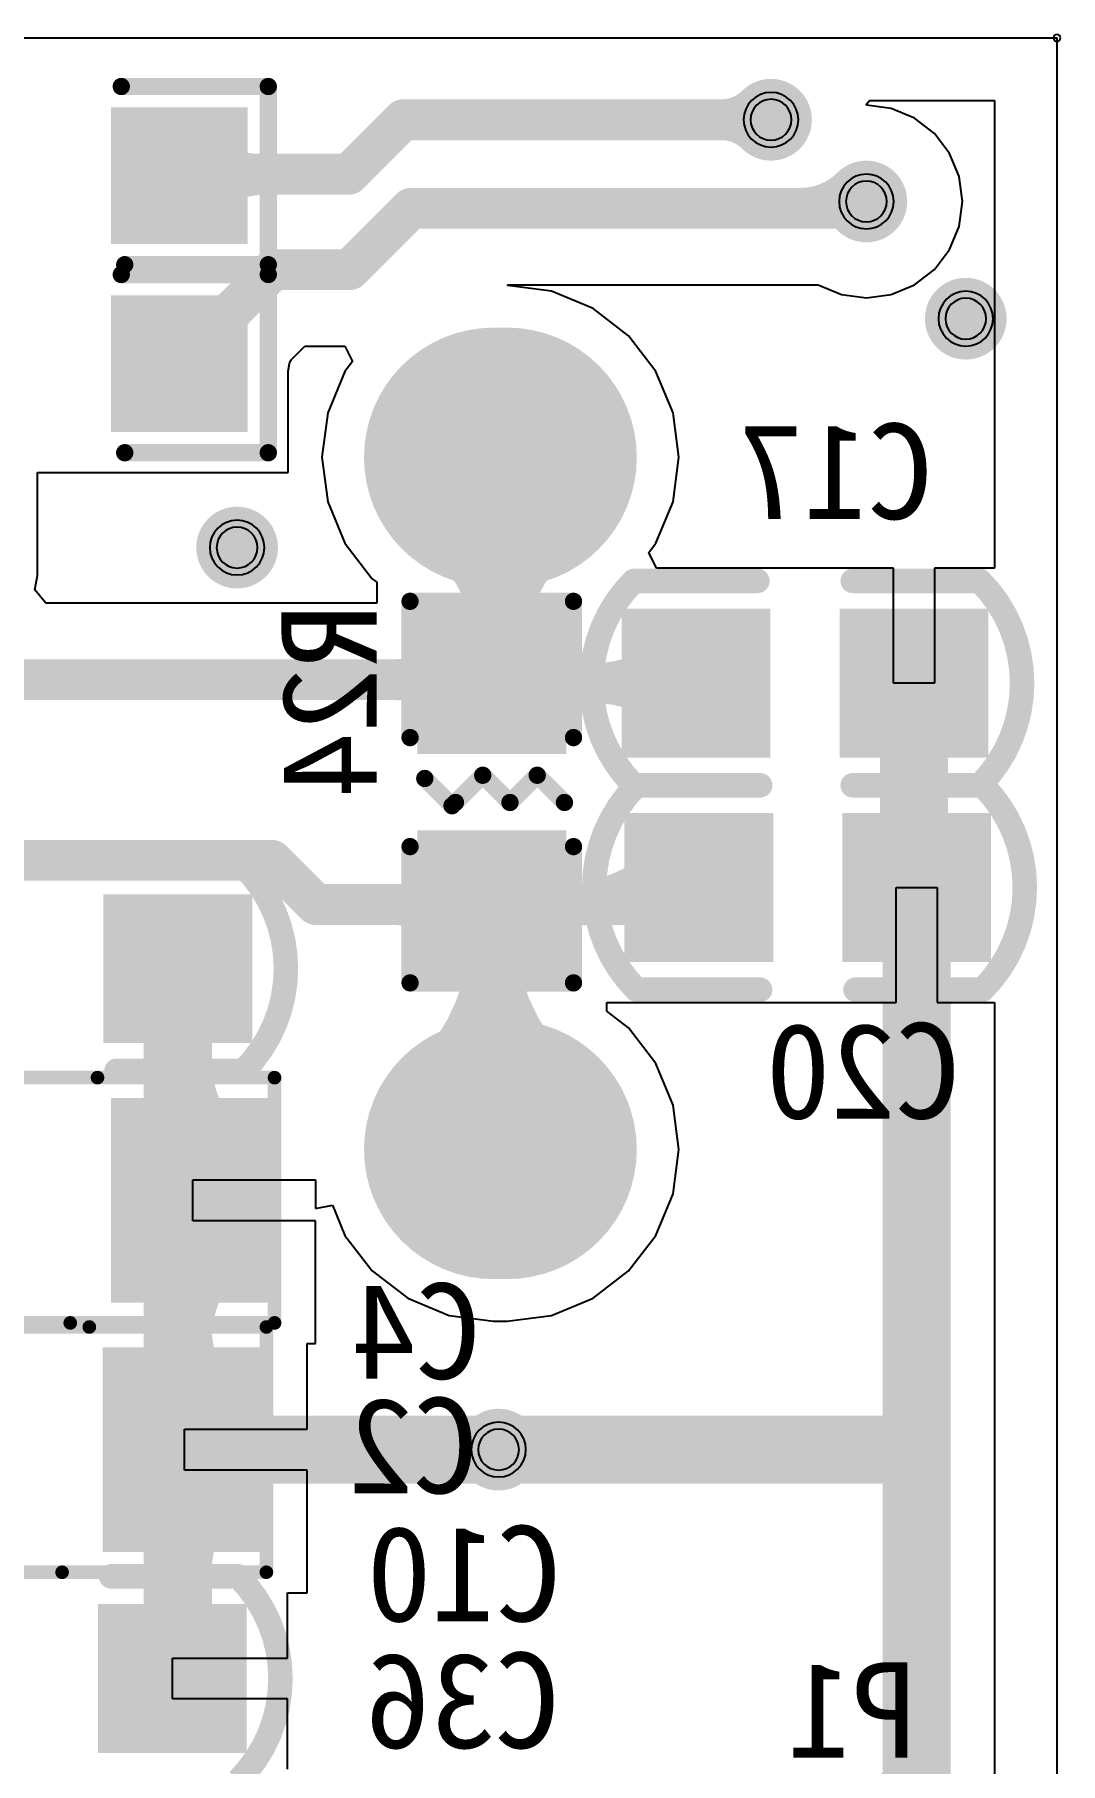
# Model space of a CAD drawing. Header units: inches. Extents: x 32166 to 66782, y 2386 to 7162.
# Drawn here: x 33246.1 to 33359.1, y 2738.8 to 2929.1 of the extents above; entities that cross this region are included whole.
import ezdxf

# ---------------------------------------------------------------- set-up
doc = ezdxf.new("R2010")
doc.units = ezdxf.units.IN
doc.header["$LTSCALE"] = 0.6431102362
doc.header["$MEASUREMENT"] = 0
for name, color, linetype in [('BOTTOMLAYER', 5, 'CONTINUOUS'), ('BOTTOMOVERLAY', 54, 'CONTINUOUS'), ('BOTTOMPASTE', 16, 'CONTINUOUS'), ('BOTTOMSOLDER', 6, 'CONTINUOUS'), ('KEEPOUTLAYER', 6, 'CONTINUOUS'), ('MULTILAYER', 9, 'CONTINUOUS')]:
    doc.layers.add(name, color=color, linetype=linetype)
doc.styles.get("Standard").update_dxf_attribs({"font": 'txt', "width": 0.8})

msp = doc.modelspace()

# ---------------------------------------------------------------- linework, layer by layer
at = {"layer": 'BOTTOMLAYER'}
for p, q in [((33337.7506156763, 2921.42320952211), (33338.1089080763, 2921.831793922114)), ((33337.7506156763, 2921.304604222109), (33337.7506156763, 2921.42320952211)), ((33338.1089080763, 2921.831793922114), (33351.86834207625, 2921.831793922114)), ((33351.86834207625, 2921.831793922114), (33351.86834207625, 2870.364027922109)), ((33340.49160587627, 2920.943721022109), (33337.7506156763, 2921.304604222109)), ((33343.04586797635, 2919.885722122106), (33340.49160587627, 2920.943721022109)), ((33345.23924687626, 2918.202692722118), (33343.04586797635, 2919.885722122106)), ((33346.92227627627, 2916.009313822115), (33345.23924687626, 2918.202692722118)), ((33347.98027517634, 2913.455051722112), (33346.92227627627, 2916.009313822115)), ((33348.34115837624, 2910.71402342211), (33347.98027517634, 2913.455051722112)), ((33347.98027517634, 2907.972995122107), (33348.34115837624, 2910.71402342211)), ((33346.92227627627, 2905.418733022116), (33347.98027517634, 2907.972995122107)), ((33345.23924687626, 2903.225354122113), (33346.92227627627, 2905.418733022116)), ((33343.04586797635, 2901.542324722113), (33345.23924687626, 2903.225354122113)), ((33298.19889137628, 2901.468715522113), (33298.28229227632, 2901.552078322113)), ((33298.51169237625, 2901.427491322118), (33298.19889137628, 2901.468715522113)), ((33298.28229227632, 2901.552078322113), (33332.44256177631, 2901.552078322113)), ((33298.5117685763, 2901.427529422113), (33298.51169237625, 2901.427491322118)), ((33298.5117685763, 2901.427491322118), (33298.5117685763, 2901.427529422113)), ((33303.09359837625, 2900.824292122115), (33298.5117685763, 2901.427491322118)), ((33307.65473987627, 2898.934989322117), (33303.09359837625, 2900.824292122115)), ((33332.44256177631, 2901.552078322113), (33332.45528717621, 2901.542324722113)), ((33332.45528717621, 2901.542324722113), (33335.00954927628, 2900.48432582211)), ((33335.00954927628, 2900.48432582211), (33337.75057757628, 2900.123442622111)), ((33337.75057757628, 2900.123442622111), (33340.49160587627, 2900.48432582211)), ((33340.49160587627, 2900.48432582211), (33343.04586797635, 2901.542324722113)), ((33311.57149607626, 2895.929547022106), (33307.65473987627, 2898.934989322117)), ((33274.38818207621, 2893.280873122107), (33275.90940077625, 2894.802091822106)), ((33275.90940077625, 2894.802091822106), (33280.30751237628, 2894.802091822106)), ((33280.30751237628, 2894.802091822106), (33281.15005577634, 2893.093535422109)), ((33314.57693837632, 2892.012790822113), (33311.57149607626, 2895.929547022106)), ((33274.07549537633, 2892.051500422103), (33274.23711557624, 2892.864021022111)), ((33274.22378057625, 2892.88398542211), (33274.38818207621, 2893.280873122107)), ((33274.23715367627, 2892.864021022111), (33274.22378057625, 2892.88398542211)), ((33274.23711557624, 2892.864021022111), (33274.23715367627, 2892.864021022111)), ((33281.15005577634, 2893.093535422109), (33280.3207711763, 2892.012790822113)), ((33274.07549537633, 2880.864045022108), (33274.07549537633, 2892.051500422103)), ((33280.3207711763, 2892.012790822113), (33278.43146837627, 2887.451649322118)), ((33316.46624117626, 2887.451649322118), (33314.57693837632, 2892.012790822113)), ((33278.43146837627, 2887.451649322118), (33277.78708307625, 2882.556904222109)), ((33317.1106264762, 2882.556904222109), (33316.46624117626, 2887.451649322118)), ((33277.78708307625, 2882.556904222109), (33278.43146837627, 2877.662159122121)), ((33316.46624117626, 2877.662159122121), (33317.1106264762, 2882.556904222109)), ((33246.48717107632, 2869.539010522114), (33246.48717107632, 2880.864045022108)), ((33246.48717107632, 2880.864045022108), (33274.07549537633, 2880.864045022108)), ((33278.43146837627, 2877.662159122121), (33280.3207711763, 2873.101017622115)), ((33314.57693837632, 2873.101017622115), (33316.46624117626, 2877.662159122121)), ((33280.3207711763, 2873.101017622115), (33283.32621347627, 2869.184261422111)), ((33313.78781117629, 2872.072584322117), (33314.57693837632, 2873.101017622115)), ((33314.63035457627, 2870.364027922109), (33313.78781117629, 2872.072584322117)), ((33340.75057157632, 2870.364027922109), (33314.63035457627, 2870.364027922109)), ((33340.75057157632, 2857.692729922112), (33340.75057157632, 2870.364027922109)), ((33351.86834207625, 2870.364027922109), (33345.25056257625, 2870.364027922109)), ((33345.25056257625, 2870.364027922109), (33345.25056257625, 2857.692729922112)), ((33246.17372237631, 2867.963156422111), (33246.48717107632, 2869.539010522114)), ((33283.32621347627, 2869.184261422111), (33283.83301967617, 2868.795374722116)), ((33283.83301967617, 2868.795374722116), (33283.83301967617, 2866.490553322115)), ((33247.38225437621, 2866.490553322115), (33246.17372237631, 2867.963156422111)), ((33283.83301967617, 2866.490553322115), (33247.38225437621, 2866.490553322115)), ((33345.25056257625, 2857.692729922112), (33340.75057157632, 2857.692729922112)), ((33341.05057097633, 2822.529058822116), (33341.05057097633, 2835.200356822113)), ((33341.05057097633, 2835.200356822113), (33345.55056197626, 2835.200356822113)), ((33345.55056197626, 2835.200356822113), (33345.55056197626, 2822.529058822116)), ((33309.16807187624, 2821.573777522108), (33309.16807187624, 2822.529058822116)), ((33309.16807187624, 2822.529058822116), (33341.05057097633, 2822.529058822116)), ((33345.55056197626, 2822.529058822116), (33351.86834207625, 2822.529058822116)), ((33351.86834207625, 2822.529058822116), (33351.86834207625, 2714.064035722107)), ((33311.57149607626, 2819.729547022112), (33309.16807187624, 2821.573777522108)), ((33314.57693837632, 2815.812790822109), (33311.57149607626, 2819.729547022112)), ((33316.46624117626, 2811.251649322114), (33314.57693837632, 2815.812790822109)), ((33317.1106264762, 2806.356904222115), (33316.46624117626, 2811.251649322114)), ((33316.46624117626, 2801.462159122106), (33317.1106264762, 2806.356904222115)), ((33263.57178257635, 2798.514057322112), (33263.57178257635, 2803.014048322109)), ((33263.57178257635, 2803.014048322109), (33277.07632757621, 2803.014048322109)), ((33277.07632757621, 2803.014048322109), (33277.07632757621, 2799.853386622106)), ((33277.07632757621, 2799.853386622106), (33278.94395147627, 2800.224861622113)), ((33278.94395147627, 2800.224861622113), (33280.3207711763, 2796.901017622111)), ((33314.57693837632, 2796.901017622111), (33316.46624117626, 2801.462159122106)), ((33277.07556557634, 2798.514057322112), (33263.57178257635, 2798.514057322112)), ((33277.07556557634, 2785.014084322111), (33277.07556557634, 2798.514057322112)), ((33280.3207711763, 2796.901017622111), (33283.32621347627, 2792.984261422107)), ((33311.57149607626, 2792.984261422107), (33314.57693837632, 2796.901017622111)), ((33283.32621347627, 2792.984261422107), (33287.24296967626, 2789.978819122118)), ((33307.65473987627, 2789.978819122118), (33311.57149607626, 2792.984261422107)), ((33287.24296967626, 2789.978819122118), (33291.80411117628, 2788.089516322108)), ((33303.09359837625, 2788.089516322108), (33307.65473987627, 2789.978819122118)), ((33291.80411117628, 2788.089516322108), (33296.69885627637, 2787.445131022117)), ((33296.69885627637, 2787.445131022117), (33298.19885327626, 2787.445131022117)), ((33298.19885327626, 2787.445131022117), (33303.09359837625, 2788.089516322108)), ((33276.1755673763, 2775.564065122113), (33276.1755673763, 2785.014084322111)), ((33276.1755673763, 2785.014084322111), (33277.07556557634, 2785.014084322111)), ((33262.67178437622, 2771.064074122116), (33262.67178437622, 2775.564065122113)), ((33262.67178437622, 2775.564065122113), (33276.1755673763, 2775.564065122113)), ((33276.1755673763, 2771.064074122116), (33262.67178437622, 2771.064074122116)), ((33276.1755673763, 2757.564101122114), (33276.1755673763, 2771.064074122116)), ((33273.9930469763, 2750.364077422115), (33273.9930469763, 2757.564101122114)), ((33273.9930469763, 2757.564101122114), (33276.1755673763, 2757.564101122114)), ((33261.32174897627, 2745.864086422118), (33261.32174897627, 2750.364077422115)), ((33261.32174897627, 2750.364077422115), (33273.9930469763, 2750.364077422115)), ((33273.9930469763, 2745.864086422118), (33261.32174897627, 2745.864086422118)), ((33273.9930469763, 2738.15466572211), (33273.9930469763, 2745.864086422118))]:
    msp.add_line(p, q, dxfattribs=at)
for points, const_width in [([(33325.65885677627, 2921.304642322115, -0.1989123673795613), (33321.81788147627, 2919.713662522112)], 4.499991), ([(33321.81788147627, 2919.713662522112, -0.1989123673795613), (33325.65885677627, 2918.122682722109)], 4.499991), ([(33270.76666277629, 2913.714017422108, -0.1989123673795613), (33264.72716507623, 2916.215663422116)], 4.499991), ([(33264.72716507623, 2910.912372022109, -0.1989123673795613), (33271.49094377629, 2913.714017422108)], 4.499991), ([(33336.15959777624, 2912.305003222113, -0.1989123673795613), (33330.5071198763, 2909.963682022108)], 4.499991), ([(33268.47715757626, 2899.265659222112, -0.1989123673795613), (33262.07551937634, 2896.614013522119)], 4.499991), ([(33265.82551187628, 2892.864021022111, -0.1989123673795613), (33268.47715757626, 2899.265659222112)], 4.499991), ([(33293.4418015762, 2878.091127022117, -0.2130080886312253), (33297.44885477627, 2869.111985722115)], 4.499991), ([(33297.44885477627, 2869.111985722115, -0.2130080886312253), (33301.45590797625, 2878.091127022117)], 4.499991), ([(33290.43651167634, 2874.741756022117, -0.2130080886312253), (33297.44885477627, 2859.028287322109)], 4.499991), ([(33297.44885477627, 2859.028287322109, -0.2130080886312253), (33304.46119787628, 2874.741756022117)], 4.499991), ([(33297.44885477627, 2871.033254422115, -0.1989123673795613), (33293.3768791762, 2861.202578122118)], 4.499991), ([(33299.62417427627, 2861.202616222114, -0.1989123673795613), (33297.44885477627, 2866.45424402211)], 4.499991), ([(33293.3768791762, 2861.202578122118, -0.1989123673795613), (33285.83570807624, 2858.07894962211)], 4.499991), ([(33308.08850837629, 2857.696539922114, -0.1989123673795613), (33299.62413617624, 2861.202578122118)], 4.499991), ([(33315.87691037627, 2860.820168422111, -0.1989123673795613), (33308.33573927622, 2857.696539922114)], 4.499991), ([(33285.83570807624, 2858.07894962211, -0.1989123673795613), (33293.3768791762, 2854.955321122112)], 4.499991), ([(33299.62417427627, 2854.955283022116, -0.1989123673795613), (33306.24210617621, 2857.696539922114)], 4.499991), ([(33308.33573927622, 2857.696539922114, -0.1989123673795613), (33315.87691037627, 2854.572911422116)], 4.499991), ([(33340.93756637623, 2855.63353922211, -0.1989123673795613), (33343.00056707628, 2850.653069122111)], 7.499984999999999), ([(33343.00056707628, 2850.653069122111, -0.1989123673795613), (33345.06356777634, 2855.63353922211)], 7.499984999999999), ([(33345.36356717618, 2837.259547522115, -0.1989123673795613), (33343.00056707628, 2842.964298622117)], 7.499984999999999), ([(33316.17690977619, 2838.320175322109, -0.1989123673795613), (33304.09094207625, 2833.314025822108)], 4.499991), ([(33293.37695537626, 2836.437654322106, -0.1989123673795613), (33285.83578427621, 2833.314025822108)], 4.499991), ([(33307.16538347626, 2833.314025822108, -0.1989123673795613), (33299.62421237621, 2836.437654322106)], 4.499991), ([(33341.23756577624, 2833.133546122119, -0.1989123673795613), (33343.3005664763, 2828.153076022109)], 7.499984999999999), ([(33343.3005664763, 2828.153076022109, -0.1989123673795613), (33345.36356717618, 2833.133546122119)], 7.499984999999999), ([(33285.83578427621, 2833.314025822108, -0.1989123673795613), (33293.37695537626, 2830.190397322111)], 4.499991), ([(33304.12347947631, 2813.781527422112, -0.1989123673795613), (33296.50058387624, 2832.184779922116)], 4.499991), ([(33299.62421237621, 2830.190397322111, -0.1989123673795613), (33307.16538347626, 2833.314025822108)], 4.499991), ([(33296.50058387624, 2831.227441222114, -0.1989123673795613), (33289.27423307625, 2813.781527422112)], 4.499991), ([(33293.37695537626, 2830.190397322111, -0.1989123673795613), (33296.50058387624, 2822.649226222105)], 4.499991), ([(33296.50058387624, 2822.649226222105, -0.1989123673795613), (33299.62421237621, 2830.190397322111)], 4.499991), ([(33259.86255707626, 2824.201077322114, -0.1989123673795613), (33261.92555777632, 2819.220607222114)], 7.499984999999999), ([(33261.92555777632, 2819.220607222114, -0.1989123673795613), (33263.98855847629, 2824.201077322114)], 7.499984999999999), ([(33296.50058387624, 2820.36349292211, -0.1989123673795613), (33292.45623077626, 2810.599529722111)], 4.499991), ([(33300.9414817763, 2810.599529722111, -0.1989123673795613), (33296.50058387624, 2821.320831622112)], 4.499991), ([(33266.22723827635, 2805.665694022113, -0.1989123673795613), (33261.92555777632, 2816.050877722117)], 7.499984999999999), ([(33261.92555777632, 2785.477227922116, -0.1989123673795613), (33266.22723827635, 2795.862411622109)], 7.499984999999999), ([(33265.32724007623, 2778.215710822116, -0.1989123673795613), (33261.92555777632, 2786.428089622108)], 7.499984999999999), ([(33271.72887827624, 2773.314069622114, -0.1989123673795613), (33265.32724007623, 2775.965715322107)], 7.499984999999999), ([(33265.32724007623, 2770.662423922111, -0.1989123673795613), (33271.72887827624, 2773.314069622114)], 7.499984999999999), ([(33261.92555777632, 2760.20004962211, -0.1989123673795613), (33265.32724007623, 2768.412428422112)], 7.499984999999999), ([(33261.92555777632, 2756.606076622118, -0.1989123673795613), (33259.26255827623, 2750.177082622109)], 7.499984999999999)]:
    msp.add_lwpolyline(points, format="xyb", dxfattribs=dict(at, const_width=const_width))
for points, const_width in [([(33324.99984107626, 2919.713662522112, 1), (33329.49983207628, 2919.713662522112, 1)], 4.499991), ([(33324.53387807626, 2921.304642322115, 1), (33326.78383547629, 2921.304642322115, 1)], 2.2499955), ([(33285.62524367627, 2919.713662522112, 1), (33287.87520107629, 2919.713662522112, 1)], 2.2499955), ([(33285.62524367627, 2919.713662522112, 1), (33287.87520107629, 2919.713662522112, 1)], 2.2499955), ([(33320.69290277626, 2919.713662522112, 1), (33322.94286017628, 2919.713662522112, 1)], 2.2499955), ([(33320.69290277626, 2919.713662522112, 1), (33322.94286017628, 2919.713662522112, 1)], 2.2499955), ([(33326.1248578763, 2919.713662522112, 1), (33328.37481527623, 2919.713662522112, 1)], 2.2499955), ([(33324.53387807626, 2918.122682722109, 1), (33326.78383547629, 2918.122682722109, 1)], 2.2499955), ([(33263.60218637622, 2916.215663422116, 1), (33265.85214377625, 2916.215663422116, 1)], 2.2499955), ([(33261.1005403762, 2913.714017422108, 1), (33263.35049777632, 2913.714017422108, 1)], 2.2499955), ([(33269.64168407636, 2913.714017422108, 1), (33271.8916414763, 2913.714017422108, 1)], 2.2499955), ([(33270.36596507628, 2913.714017422108, 1), (33272.6159224763, 2913.714017422108, 1)], 2.2499955), ([(33279.62559857617, 2913.714017422108, 1), (33281.87555597629, 2913.714017422108, 1)], 2.2499955), ([(33279.62559857617, 2913.714017422108, 1), (33281.87555597629, 2913.714017422108, 1)], 2.2499955), ([(33335.50058207631, 2910.71402342211, 1), (33340.00057307624, 2910.71402342211, 1)], 4.499991), ([(33335.03461907623, 2912.305003222113, 1), (33337.28457647634, 2912.305003222113, 1)], 2.2499955), ([(33263.60218637622, 2910.912372022109, 1), (33265.85214377625, 2910.912372022109, 1)], 2.2499955), ([(33286.48180787631, 2909.963682022108, 1), (33288.73176527625, 2909.963682022108, 1)], 2.2499955), ([(33286.48180787631, 2909.963682022108, 1), (33288.73176527625, 2909.963682022108, 1)], 2.2499955), ([(33329.38214117628, 2909.963682022108, 1), (33331.63209857622, 2909.963682022108, 1)], 2.2499955), ([(33335.87525747628, 2909.963682022108, 1), (33338.12521487631, 2909.963682022108, 1)], 2.2499955), ([(33335.87525747628, 2909.963682022108, 1), (33338.12521487631, 2909.963682022108, 1)], 2.2499955), ([(33336.62559887626, 2910.71402342211, 1), (33338.87555627629, 2910.71402342211, 1)], 2.2499955), ([(33271.30021517633, 2903.213695522112, 1), (33273.55017257627, 2903.213695522112, 1)], 2.2499955), ([(33271.30021517633, 2903.213695522112, 1), (33273.55017257627, 2903.213695522112, 1)], 2.2499955), ([(33279.73182137624, 2903.213695522112, 1), (33281.98177877618, 2903.213695522112, 1)], 2.2499955), ([(33279.73182137624, 2903.213695522112, 1), (33281.98177877618, 2903.213695522112, 1)], 2.2499955), ([(33267.35217887625, 2899.265659222112, 1), (33269.60213627628, 2899.265659222112, 1)], 2.2499955), ([(33267.35217887625, 2899.265659222112, 1), (33269.60213627628, 2899.265659222112, 1)], 2.2499955), ([(33346.45059827624, 2897.814049222112, 1), (33350.95058927635, 2897.814049222112, 1)], 4.499991), ([(33260.95054067624, 2896.614013522119, 1), (33263.20049807635, 2896.614013522119, 1)], 2.2499955), ([(33260.95054067624, 2892.864021022111, 1), (33263.20049807635, 2892.864021022111, 1)], 2.2499955), ([(33264.70053317627, 2892.864021022111, 1), (33266.9504905763, 2892.864021022111, 1)], 2.2499955), ([(33296.69885627637, 2876.181897922115, 1), (33296.69885627637, 2888.931910522113, 1)], 12.7499745), ([(33298.19885327626, 2876.181897922115, 1), (33298.19885327626, 2888.931910522113, 1)], 12.7499745), ([(33296.32387607625, 2882.556904222109, 1), (33298.57383347619, 2882.556904222109, 1)], 2.2499955), ([(33292.31682287627, 2878.091127022117, 1), (33294.56678027621, 2878.091127022117, 1)], 2.2499955), ([(33300.33092927624, 2878.091127022117, 1), (33302.58088667626, 2878.091127022117, 1)], 2.2499955), ([(33266.20060637622, 2872.614023422118, 1), (33270.70059737632, 2872.614023422118, 1)], 4.499991), ([(33289.31153297624, 2874.741756022117, 1), (33291.56149037627, 2874.741756022117, 1)], 2.2499955), ([(33303.33621917626, 2874.741756022117, 1), (33305.58617657629, 2874.741756022117, 1)], 2.2499955), ([(33296.32387607625, 2871.033254422115, 1), (33298.57383347619, 2871.033254422115, 1)], 2.2499955), ([(33296.32387607625, 2869.111985722115, 1), (33298.57383347619, 2869.111985722115, 1)], 2.2499955), ([(33296.32387607625, 2869.111985722115, 1), (33298.57383347619, 2869.111985722115, 1)], 2.2499955), ([(33296.32387607625, 2866.45424402211, 1), (33298.57383347619, 2866.45424402211, 1)], 2.2499955), ([(33292.25190047619, 2861.202578122118, 1), (33294.50185787622, 2861.202578122118, 1)], 2.2499955), ([(33292.25190047619, 2861.202578122118, 1), (33294.50185787622, 2861.202578122118, 1)], 2.2499955), ([(33298.49915747623, 2861.202578122118, 1), (33300.74911487634, 2861.202578122118, 1)], 2.2499955), ([(33298.49919557626, 2861.202616222114, 1), (33300.7491529762, 2861.202616222114, 1)], 2.2499955), ([(33314.75193167626, 2860.820168422111, 1), (33317.00188907619, 2860.820168422111, 1)], 2.2499955), ([(33296.32387607625, 2859.028287322109, 1), (33298.57383347619, 2859.028287322109, 1)], 2.2499955), ([(33296.32387607625, 2859.028287322109, 1), (33298.57383347619, 2859.028287322109, 1)], 2.2499955), ([(33296.32387607625, 2859.027296722119, 1), (33298.57383347619, 2859.027296722119, 1)], 2.2499955), ([(33341.12558987628, 2857.696539922114, 1), (33344.87554427628, 2857.696539922114, 1)], 3.749992499999999), ([(33284.71072937623, 2858.07894962211, 1), (33286.96068677626, 2858.07894962211, 1)], 2.2499955), ([(33284.71072937623, 2858.07894962211, 1), (33286.96068677626, 2858.07894962211, 1)], 2.2499955), ([(33295.37552897626, 2858.07894962211, 1), (33297.62548637619, 2858.07894962211, 1)], 2.2499955), ([(33295.75793867619, 2857.696539922114, 1), (33298.0078960763, 2857.696539922114, 1)], 2.2499955), ([(33305.11712747628, 2857.696539922114, 1), (33307.36708487622, 2857.696539922114, 1)], 2.2499955), ([(33306.96352967628, 2857.696539922114, 1), (33309.2134870763, 2857.696539922114, 1)], 2.2499955), ([(33307.21076057621, 2857.696539922114, 1), (33309.46071797623, 2857.696539922114, 1)], 2.2499955), ([(33307.21076057621, 2857.696539922114, 1), (33309.46071797623, 2857.696539922114, 1)], 2.2499955), ([(33317.87556017623, 2857.696539922114, 1), (33320.12551757634, 2857.696539922114, 1)], 2.2499955), ([(33339.06258917622, 2855.63353922211, 1), (33342.81254357631, 2855.63353922211, 1)], 3.749992499999999), ([(33343.18859057625, 2855.63353922211, 1), (33346.93854497626, 2855.63353922211, 1)], 3.749992499999999), ([(33292.25190047619, 2854.955321122112, 1), (33294.50185787622, 2854.955321122112, 1)], 2.2499955), ([(33298.49919557626, 2854.955283022116, 1), (33300.7491529762, 2854.955283022116, 1)], 2.2499955), ([(33314.75193167626, 2854.572911422116, 1), (33317.00188907619, 2854.572911422116, 1)], 2.2499955), ([(33341.12558987628, 2850.653069122111, 1), (33344.87554427628, 2850.653069122111, 1)], 3.749992499999999), ([(33341.12558987628, 2850.653069122111, 1), (33344.87554427628, 2850.653069122111, 1)], 3.749992499999999), ([(33341.12558987628, 2842.964298622117, 1), (33344.87554427628, 2842.964298622117, 1)], 3.749992499999999), ([(33271.15806407623, 2838.181567522113, 1), (33273.40802147626, 2838.181567522113, 1)], 2.2499955), ([(33271.15806407623, 2838.181567522113, 1), (33273.40802147626, 2838.181567522113, 1)], 2.2499955), ([(33315.05193107627, 2838.320175322109, 1), (33317.30188847621, 2838.320175322109, 1)], 2.2499955), ([(33343.48858997635, 2837.259547522115, 1), (33347.23854437627, 2837.259547522115, 1)], 3.749992499999999), ([(33292.25197667625, 2836.437654322106, 1), (33294.50193407627, 2836.437654322106, 1)], 2.2499955), ([(33298.4992336762, 2836.437654322106, 1), (33300.74919107623, 2836.437654322106, 1)], 2.2499955), ([(33341.12558987628, 2835.496546222113, 1), (33344.87554427628, 2835.496546222113, 1)], 3.749992499999999), ([(33341.4255892763, 2835.196546822111, 1), (33345.1755436763, 2835.196546822111, 1)], 3.749992499999999), ([(33339.36258857624, 2833.133546122119, 1), (33343.11254297624, 2833.133546122119, 1)], 3.749992499999999), ([(33343.48858997635, 2833.133546122119, 1), (33347.23854437627, 2833.133546122119, 1)], 3.749992499999999), ([(33276.02560577628, 2833.314025822108, 1), (33278.27556317622, 2833.314025822108, 1)], 2.2499955), ([(33276.02560577628, 2833.314025822108, 1), (33278.27556317622, 2833.314025822108, 1)], 2.2499955), ([(33284.71080557629, 2833.314025822108, 1), (33286.96076297622, 2833.314025822108, 1)], 2.2499955), ([(33284.71080557629, 2833.314025822108, 1), (33286.96076297622, 2833.314025822108, 1)], 2.2499955), ([(33295.37560517622, 2833.314025822108, 1), (33297.62556257625, 2833.314025822108, 1)], 2.2499955), ([(33295.37560517622, 2833.314025822108, 1), (33297.62556257625, 2833.314025822108, 1)], 2.2499955), ([(33295.37560517622, 2833.314025822108, 1), (33297.62556257625, 2833.314025822108, 1)], 2.2499955), ([(33295.37560517622, 2832.184779922116, 1), (33297.62556257625, 2832.184779922116, 1)], 2.2499955), ([(33302.96596337624, 2833.314025822108, 1), (33305.21592077627, 2833.314025822108, 1)], 2.2499955), ([(33306.04040477625, 2833.314025822108, 1), (33308.29036217627, 2833.314025822108, 1)], 2.2499955), ([(33306.04040477625, 2833.314025822108, 1), (33308.29036217627, 2833.314025822108, 1)], 2.2499955), ([(33316.29303857625, 2833.314025822108, 1), (33318.54299597628, 2833.314025822108, 1)], 2.2499955), ([(33292.25197667625, 2830.190397322111, 1), (33294.50193407627, 2830.190397322111, 1)], 2.2499955), ([(33292.25197667625, 2830.190397322111, 1), (33294.50193407627, 2830.190397322111, 1)], 2.2499955), ([(33295.37560517622, 2831.227441222114, 1), (33297.62556257625, 2831.227441222114, 1)], 2.2499955), ([(33298.4992336762, 2830.190397322111, 1), (33300.74919107623, 2830.190397322111, 1)], 2.2499955), ([(33298.4992336762, 2830.190397322111, 1), (33300.74919107623, 2830.190397322111, 1)], 2.2499955), ([(33341.4255892763, 2828.153076022109, 1), (33345.1755436763, 2828.153076022109, 1)], 3.749992499999999), ([(33341.4255892763, 2828.153076022109, 1), (33345.1755436763, 2828.153076022109, 1)], 3.749992499999999), ([(33260.05058057632, 2826.264078022117, 1), (33263.80053497623, 2826.264078022117, 1)], 3.749992499999999), ([(33257.98757987626, 2824.201077322114, 1), (33261.73753427635, 2824.201077322114, 1)], 3.749992499999999), ([(33262.1135812762, 2824.201077322114, 1), (33265.86353567629, 2824.201077322114, 1)], 3.749992499999999), ([(33295.37560517622, 2822.649226222105, 1), (33297.62556257625, 2822.649226222105, 1)], 2.2499955), ([(33295.37560517622, 2822.649226222105, 1), (33297.62556257625, 2822.649226222105, 1)], 2.2499955), ([(33260.05058057632, 2819.220607222114, 1), (33263.80053497623, 2819.220607222114, 1)], 3.749992499999999), ([(33260.05058057632, 2819.220607222114, 1), (33263.80053497623, 2819.220607222114, 1)], 3.749992499999999), ([(33295.37560517622, 2821.320831622112, 1), (33297.62556257625, 2821.320831622112, 1)], 2.2499955), ([(33295.37560517622, 2820.36349292211, 1), (33297.62556257625, 2820.36349292211, 1)], 2.2499955), ([(33260.05058057632, 2816.363869222112, 1), (33263.80053497623, 2816.363869222112, 1)], 3.749992499999999), ([(33260.05058057632, 2816.363869222112, 1), (33263.80053497623, 2816.363869222112, 1)], 3.749992499999999), ([(33260.05058057632, 2816.050877722117, 1), (33263.80053497623, 2816.050877722117, 1)], 3.749992499999999), ([(33296.69885627637, 2799.981897922111, 1), (33296.69885627637, 2812.731910522109, 1)], 12.7499745), ([(33298.19885327626, 2799.981897922111, 1), (33298.19885327626, 2812.731910522109, 1)], 12.7499745), ([(33288.14925437624, 2813.781527422112, 1), (33290.39921177617, 2813.781527422112, 1)], 2.2499955), ([(33302.9985007763, 2813.781527422112, 1), (33305.24845817632, 2813.781527422112, 1)], 2.2499955), ([(33291.33125207625, 2810.599529722111, 1), (33293.58120947619, 2810.599529722111, 1)], 2.2499955), ([(33299.81650307628, 2810.599529722111, 1), (33302.06646047631, 2810.599529722111, 1)], 2.2499955), ([(33264.35226107627, 2805.665694022113, 1), (33268.10221547618, 2805.665694022113, 1)], 3.749992499999999), ([(33295.37560517622, 2807.305175122112, 1), (33297.62556257625, 2807.305175122112, 1)], 2.2499955), ([(33264.35226107627, 2795.862411622109, 1), (33268.10221547618, 2795.862411622109, 1)], 3.749992499999999), ([(33260.05058057632, 2786.428089622108, 1), (33263.80053497623, 2786.428089622108, 1)], 3.749992499999999), ([(33260.05058057632, 2785.477227922116, 1), (33263.80053497623, 2785.477227922116, 1)], 3.749992499999999), ([(33263.45226287623, 2778.215710822116, 1), (33267.20221727632, 2778.215710822116, 1)], 3.749992499999999), ([(33263.45226287623, 2775.965715322107, 1), (33267.20221727632, 2775.965715322107, 1)], 3.749992499999999), ([(33260.80061717625, 2773.314069622114, 1), (33264.55057157625, 2773.314069622114, 1)], 3.749992499999999), ([(33269.85390107624, 2773.314069622114, 1), (33273.60385547624, 2773.314069622114, 1)], 3.749992499999999), ([(33269.85390107624, 2773.314069622114, 1), (33273.60385547624, 2773.314069622114, 1)], 3.749992499999999), ([(33295.00058687626, 2773.314069622114, 1), (33299.50057787628, 2773.314069622114, 1)], 4.499991), ([(33340.5256291762, 2773.314069622114, 1), (33344.27558357629, 2773.314069622114, 1)], 3.749992499999999), ([(33263.45226287623, 2770.662423922111, 1), (33267.20221727632, 2770.662423922111, 1)], 3.749992499999999), ([(33263.45226287623, 2768.412428422112, 1), (33267.20221727632, 2768.412428422112, 1)], 3.749992499999999), ([(33260.05058057632, 2760.20004962211, 1), (33263.80053497623, 2760.20004962211, 1)], 3.749992499999999), ([(33260.05058057632, 2756.606076622118, 1), (33263.80053497623, 2756.606076622118, 1)], 3.749992499999999), ([(33257.38758107623, 2750.177082622109, 1), (33261.13753547632, 2750.177082622109, 1)], 3.749992499999999), ([(33260.05058057632, 2748.714080722109, 1), (33263.80053497623, 2748.714080722109, 1)], 3.749992499999999), ([(33341.4255892763, 2736.264029422107, 1), (33345.1755436763, 2736.264029422107, 1)], 3.749992499999999), ([(33341.4255892763, 2736.264029422107, 1), (33345.1755436763, 2736.264029422107, 1)], 3.749992499999999)]:
    msp.add_lwpolyline(points, format="xyb", close=True, dxfattribs=dict(at, const_width=const_width))
for points, const_width in [([(33280.75057727636, 2913.714017422108), (33286.75022237628, 2919.713662522112)], 4.499991), ([(33286.75022237628, 2919.713662522112), (33327.24983657622, 2919.713662522112)], 4.499991), ([(33262.22551907622, 2913.714017422108), (33280.75057727636, 2913.714017422108)], 4.499991), ([(33280.85680007625, 2903.213695522112), (33287.60678657633, 2909.963682022108)], 4.499991), ([(33287.60678657633, 2909.963682022108), (33337.0002361763, 2909.963682022108)], 4.499991), ([(33337.0002361763, 2909.963682022108), (33337.75057757628, 2910.71402342211)], 4.499991), ([(33262.07551937634, 2892.864021022111), (33272.42519387625, 2903.213695522112)], 4.499991), ([(33272.42519387625, 2903.213695522112), (33280.85680007625, 2903.213695522112)], 4.499991), ([(33298.19885327626, 2882.556904222109), (33296.69885627637, 2882.556904222109)], 25.4999871), ([(33297.44885477627, 2859.027296722119), (33297.44885477627, 2882.556904222109)], 4.499991), ([(33343.00056707628, 2835.496546222113), (33343.00056707628, 2857.696539922114)], 7.499984999999999), ([(33237.22205117621, 2858.07894962211), (33296.50050767618, 2858.07894962211)], 4.499991), ([(33296.8829173762, 2857.696539922114), (33319.00053887624, 2857.696539922114)], 4.499991), ([(33198.24300797626, 2838.181567522113), (33272.28304277625, 2838.181567522113)], 4.499991), ([(33272.28304277625, 2838.181567522113), (33277.15058447629, 2833.314025822108)], 4.499991), ([(33343.3005664763, 2736.264029422107), (33343.3005664763, 2835.196546822111)], 7.499984999999999), ([(33277.15058447629, 2833.314025822108), (33296.50058387624, 2833.314025822108)], 4.499991), ([(33296.50058387624, 2807.305175122112), (33296.50058387624, 2833.314025822108)], 4.499991), ([(33296.50058387624, 2833.314025822108), (33317.41801727626, 2833.314025822108)], 4.499991), ([(33261.92555777632, 2816.363869222112), (33261.92555777632, 2826.264078022117)], 7.499984999999999), ([(33261.92555777632, 2748.714080722109), (33261.92555777632, 2816.363869222112)], 7.499984999999999), ([(33298.19885327626, 2806.356904222115), (33296.69885627637, 2806.356904222115)], 25.4999871), ([(33262.67559437625, 2773.314069622114), (33342.40060637629, 2773.314069622114)], 7.499984999999999), ([(33330.99982907625, 2723.963292022107), (33343.3005664763, 2736.264029422107)], 7.499984999999999)]:
    msp.add_lwpolyline(points, dxfattribs=dict(at, const_width=const_width))
for points in [[(33268.07550737625, 2919.564005722108), (33256.07553137626, 2919.564005722108), (33268.07550737625, 2907.564029722116), (33256.07553137626, 2907.564029722116)], [(33268.07550737625, 2898.864009022107), (33256.07553137626, 2898.864009022107), (33268.07550737625, 2886.864033022115), (33256.07553137626, 2886.864033022115)], [(33289.83300767626, 2864.746449622109), (33289.83300767626, 2851.41144962211), (33303.16800767619, 2864.746449622109), (33303.16800767619, 2851.41144962211)], [(33312.33303887623, 2851.029039922114), (33325.66803887634, 2851.029039922114), (33312.33303887623, 2864.364039922113), (33325.66803887634, 2864.364039922113)], [(33336.33306707636, 2851.029039922114), (33349.66806707638, 2851.029039922114), (33336.33306707636, 2864.364039922113), (33349.66806707638, 2864.364039922113)], [(33312.63303827625, 2828.529046822112), (33325.96803827627, 2828.529046822112), (33312.63303827625, 2841.864046822122), (33325.96803827627, 2841.864046822122)], [(33336.63306647629, 2828.529046822112), (33349.96806647639, 2828.529046822112), (33336.63306647629, 2841.864046822122), (33349.96806647639, 2841.864046822122)], [(33289.83308387631, 2839.981525822108), (33289.83308387631, 2826.646525822109), (33303.16808387616, 2839.981525822108), (33303.16808387616, 2826.646525822109)], [(33255.25805777622, 2819.596578022118), (33268.59305777624, 2819.596578022118), (33255.25805777622, 2832.931578022117), (33268.59305777624, 2832.931578022117)], [(33271.07557757626, 2791.014072322117), (33271.07557757626, 2810.514033322115), (33256.07560757631, 2791.014072322117), (33256.07560757631, 2810.514033322115)], [(33270.17557937631, 2763.564089122121), (33270.17557937631, 2783.064050122119), (33255.17560937636, 2763.564089122121), (33255.17560937636, 2783.064050122119)], [(33254.65805897637, 2741.446581922117), (33267.99305897639, 2741.446581922117), (33254.65805897637, 2754.781581922116), (33267.99305897639, 2754.781581922116)]]:
    msp.add_solid(points, dxfattribs=at)
at = {"layer": 'BOTTOMOVERLAY'}
for points, const_width in [([(33255.69453137615, 2923.374005722109), (33271.8855073763, 2923.374005722109)], 1.905), ([(33271.8855073763, 2903.754029722115), (33271.8855073763, 2923.374005722109)], 1.905), ([(33256.07553137626, 2903.754029722115), (33271.8855073763, 2903.754029722115)], 1.905), ([(33255.69453137615, 2902.674009022108), (33271.8855073763, 2902.674009022108)], 1.905), ([(33271.8855073763, 2883.054033022114), (33271.8855073763, 2902.674009022108)], 1.905), ([(33256.07553137626, 2883.054033022114), (33271.8855073763, 2883.054033022114)], 1.905), ([(33312.14139587629, 2868.946555522112), (33325.75052537632, 2868.946555522112)], 2.6999946), ([(33336.25050437633, 2868.946555522112), (33350.24139587633, 2868.946555522112)], 2.6999946), ([(33287.50052567632, 2866.698084022117), (33305.50060397622, 2866.698084022117)], 1.905), ([(33287.50052567632, 2851.697999722108), (33287.50052567632, 2866.698084022117)], 1.905), ([(33305.50060397622, 2851.697999722108), (33305.50060397622, 2866.698084022117)], 1.905), ([(33289.12080437619, 2847.197894422114), (33292.12076027621, 2844.198014722113)], 1.905), ([(33292.50168407626, 2844.553525822112), (33295.50152567628, 2847.553367422117)], 1.905), ([(33295.50152567628, 2847.553367422117), (33298.50155777617, 2844.553563922107)], 1.905), ([(33298.50155777617, 2844.553563922107), (33301.50162797627, 2847.553596022111)], 1.905), ([(33301.50162797627, 2847.553596022111), (33301.50170417624, 2847.553405522112)], 1.905), ([(33301.50170417624, 2847.553405522112), (33304.50169817628, 2844.553525822112)], 1.905), ([(33312.14139587629, 2846.44656242211), (33325.75052537632, 2846.44656242211)], 2.6999946), ([(33312.44139527631, 2846.44656242211), (33326.05052477633, 2846.44656242211)], 2.6999946), ([(33336.25050437633, 2846.44656242211), (33350.24139587633, 2846.44656242211)], 2.6999946), ([(33336.55050377634, 2846.44656242211), (33350.54139527634, 2846.44656242211)], 2.6999946), ([(33287.50052567632, 2824.698015622109), (33287.50056377626, 2839.698023722116)], 1.905), ([(33305.50056587619, 2824.698015622109), (33305.50060397622, 2839.698099922107)], 1.905), ([(33255.17549507619, 2837.514093622116), (33269.16638657627, 2837.514093622116)], 2.6999946), ([(33287.50052567632, 2824.698015622109), (33305.50056587619, 2824.698015622109)], 1.905), ([(33312.44139527631, 2823.946569322119), (33326.05052477633, 2823.946569322119)], 2.6999946), ([(33336.55050377634, 2823.946569322119), (33350.54139527634, 2823.946569322119)], 2.6999946), ([(33227.57558837625, 2814.264025822113), (33253.07561357627, 2814.264025822113)], 1.499997), ([(33253.07561357627, 2814.264025822113), (33272.57557457624, 2814.264025822113)], 1.499997), ([(33255.17549507619, 2815.014100522114), (33269.16638657627, 2815.014100522114)], 2.6999946), ([(33272.57557457624, 2787.264041722114), (33272.57557457624, 2814.264025822113)], 1.499997), ([(33226.6755901763, 2786.814042622116), (33252.17561537632, 2786.814042622116)], 1.499997), ([(33227.57558837625, 2787.264041722114), (33250.07558147629, 2787.264041722114)], 1.499997), ([(33250.07558147629, 2787.264041722114), (33272.57557457624, 2787.264041722114)], 1.499997), ([(33252.17561537632, 2786.814042622116), (33271.67557637628, 2786.814042622116)], 1.499997), ([(33271.67557637628, 2759.814058522106), (33271.67557637628, 2786.814042622116)], 1.499997), ([(33226.6755901763, 2759.814058522106), (33249.17558327634, 2759.814058522106)], 1.499997), ([(33249.17558327634, 2759.814058522106), (33271.67557637628, 2759.814058522106)], 1.499997), ([(33254.57549627634, 2759.364097522115), (33268.56638777634, 2759.364097522115)], 2.6999946)]:
    msp.add_lwpolyline(points, dxfattribs=dict(at, const_width=const_width))
for points, const_width in [([(33256.17078137624, 2923.374005722109, 1), (33255.21828137631, 2923.374005722109, 1)], 0.9525), ([(33272.36175737631, 2923.374005722109, 1), (33271.40925737621, 2923.374005722109, 1)], 0.9525), ([(33272.36175737631, 2923.374005722109, 1), (33271.40925737621, 2923.374005722109, 1)], 0.9525), ([(33256.55178137618, 2903.754029722115, 1), (33255.59928137625, 2903.754029722115, 1)], 0.9525), ([(33272.36175737631, 2903.754029722115, 1), (33271.40925737621, 2903.754029722115, 1)], 0.9525), ([(33272.36175737631, 2903.754029722115, 1), (33271.40925737621, 2903.754029722115, 1)], 0.9525), ([(33256.17078137624, 2902.674009022108, 1), (33255.21828137631, 2902.674009022108, 1)], 0.9525), ([(33272.36175737631, 2902.674009022108, 1), (33271.40925737621, 2902.674009022108, 1)], 0.9525), ([(33272.36175737631, 2902.674009022108, 1), (33271.40925737621, 2902.674009022108, 1)], 0.9525), ([(33256.55178137618, 2883.054033022114, 1), (33255.59928137625, 2883.054033022114, 1)], 0.9525), ([(33272.36175737631, 2883.054033022114, 1), (33271.40925737621, 2883.054033022114, 1)], 0.9525), ([(33272.36175737631, 2883.054033022114, 1), (33271.40925737621, 2883.054033022114, 1)], 0.9525), ([(33312.14139587629, 2868.271575922119, 1), (33312.14139587629, 2869.621535122105, 1)], 1.3499973), ([(33312.14139587629, 2868.271575922119, 1), (33312.14139587629, 2869.621535122105, 1)], 1.3499973), ([(33325.75052537632, 2868.271575922119, 1), (33325.75052537632, 2869.621535122105, 1)], 1.3499973), ([(33336.25050437633, 2868.271575922119, 1), (33336.25050437633, 2869.621535122105, 1)], 1.3499973), ([(33350.24139587633, 2868.271614022115, 1), (33350.24139587633, 2869.621573222112, 1)], 1.3499973), ([(33350.24139587633, 2868.271575922119, 1), (33350.24139587633, 2869.621535122105, 1)], 1.3499973), ([(33287.50052567632, 2867.174334022102, 1), (33287.50052567632, 2866.22183402211, 1)], 0.9525), ([(33287.50052567632, 2867.174334022102, 1), (33287.50052567632, 2866.22183402211, 1)], 0.9525), ([(33305.50060397622, 2867.174334022102, 1), (33305.50060397622, 2866.22183402211, 1)], 0.9525), ([(33305.50060397622, 2867.174334022102, 1), (33305.50060397622, 2866.22183402211, 1)], 0.9525), ([(33287.50052567632, 2852.174249722115, 1), (33287.50052567632, 2851.221749722112, 1)], 0.9525), ([(33305.50060397622, 2852.174249722115, 1), (33305.50060397622, 2851.221749722112, 1)], 0.9525), ([(33289.12080437619, 2847.67414442211, 1), (33289.12080437619, 2846.721644422107, 1)], 0.9525), ([(33295.50152567628, 2848.029617422113, 1), (33295.50152567628, 2847.07711742211, 1)], 0.9525), ([(33295.50152567628, 2848.029617422113, 1), (33295.50152567628, 2847.07711742211, 1)], 0.9525), ([(33301.50162797627, 2848.029846022107, 1), (33301.50162797627, 2847.077346022104, 1)], 0.9525), ([(33301.50162797627, 2848.029846022107, 1), (33301.50162797627, 2847.077346022104, 1)], 0.9525), ([(33301.50170417624, 2848.029655522108, 1), (33301.50170417624, 2847.077155522105, 1)], 0.9525), ([(33301.50170417624, 2848.029655522108, 1), (33301.50170417624, 2847.077155522105, 1)], 0.9525), ([(33312.14139587629, 2845.771582822117, 1), (33312.14139587629, 2847.121542022114, 1)], 1.3499973), ([(33312.14139587629, 2845.771544722122, 1), (33312.14139587629, 2847.121503922108, 1)], 1.3499973), ([(33312.44139527631, 2845.771582822117, 1), (33312.44139527631, 2847.121542022114, 1)], 1.3499973), ([(33312.44139527631, 2845.771582822117, 1), (33312.44139527631, 2847.121542022114, 1)], 1.3499973), ([(33325.75052537632, 2845.771582822117, 1), (33325.75052537632, 2847.121542022114, 1)], 1.3499973), ([(33326.05052477633, 2845.771582822117, 1), (33326.05052477633, 2847.121542022114, 1)], 1.3499973), ([(33336.25050437633, 2845.771582822117, 1), (33336.25050437633, 2847.121542022114, 1)], 1.3499973), ([(33336.55050377634, 2845.771582822117, 1), (33336.55050377634, 2847.121542022114, 1)], 1.3499973), ([(33350.24139587633, 2845.771582822117, 1), (33350.24139587633, 2847.121542022114, 1)], 1.3499973), ([(33350.24139587633, 2845.771582822117, 1), (33350.24139587633, 2847.121542022114, 1)], 1.3499973), ([(33350.54139527634, 2845.771620922113, 1), (33350.54139527634, 2847.121580122121, 1)], 1.3499973), ([(33350.54139527634, 2845.771582822117, 1), (33350.54139527634, 2847.121542022114, 1)], 1.3499973), ([(33292.50168407626, 2845.029775822108, 1), (33292.50168407626, 2844.077275822105, 1)], 0.9525), ([(33298.50155777617, 2845.029813922114, 1), (33298.50155777617, 2844.077313922111, 1)], 0.9525), ([(33298.50155777617, 2845.029813922114, 1), (33298.50155777617, 2844.077313922111, 1)], 0.9525), ([(33304.50169817628, 2845.029775822108, 1), (33304.50169817628, 2844.077275822105, 1)], 0.9525), ([(33292.12076027621, 2844.674264722109, 1), (33292.12076027621, 2843.721764722106, 1)], 0.9525), ([(33287.50056377626, 2840.174273722112, 1), (33287.50056377626, 2839.221773722109, 1)], 0.9525), ([(33305.50060397622, 2840.174349922103, 1), (33305.50060397622, 2839.221849922111, 1)], 0.9525), ([(33255.17549507619, 2836.839114022112, 1), (33255.17549507619, 2838.189073222109, 1)], 1.3499973), ([(33269.16638657627, 2836.839152122118, 1), (33269.16638657627, 2838.189111322115, 1)], 1.3499973), ([(33269.16638657627, 2836.839114022112, 1), (33269.16638657627, 2838.189073222109, 1)], 1.3499973), ([(33287.50052567632, 2825.174265622116, 1), (33287.50052567632, 2824.221765622113, 1)], 0.9525), ([(33287.50052567632, 2825.174265622116, 1), (33287.50052567632, 2824.221765622113, 1)], 0.9525), ([(33305.50056587619, 2825.174265622116, 1), (33305.50056587619, 2824.221765622113, 1)], 0.9525), ([(33305.50056587619, 2825.174265622116, 1), (33305.50056587619, 2824.221765622113, 1)], 0.9525), ([(33312.44139527631, 2823.271589722115, 1), (33312.44139527631, 2824.621548922112, 1)], 1.3499973), ([(33312.44139527631, 2823.27155162212, 1), (33312.44139527631, 2824.621510822117, 1)], 1.3499973), ([(33326.05052477633, 2823.271589722115, 1), (33326.05052477633, 2824.621548922112, 1)], 1.3499973), ([(33336.55050377634, 2823.271589722115, 1), (33336.55050377634, 2824.621548922112, 1)], 1.3499973), ([(33350.54139527634, 2823.271589722115, 1), (33350.54139527634, 2824.621548922112, 1)], 1.3499973), ([(33350.54139527634, 2823.271589722115, 1), (33350.54139527634, 2824.621548922112, 1)], 1.3499973), ([(33253.07561357627, 2813.889045622111, 1), (33253.07561357627, 2814.639006022115, 1)], 0.7499985), ([(33253.07561357627, 2813.889045622111, 1), (33253.07561357627, 2814.639006022115, 1)], 0.7499985), ([(33255.17549507619, 2814.339120922121, 1), (33255.17549507619, 2815.689080122118, 1)], 1.3499973), ([(33269.16638657627, 2814.339120922121, 1), (33269.16638657627, 2815.689080122118, 1)], 1.3499973), ([(33269.16638657627, 2814.339120922121, 1), (33269.16638657627, 2815.689080122118, 1)], 1.3499973), ([(33272.57557457624, 2813.889045622111, 1), (33272.57557457624, 2814.639006022115, 1)], 0.7499985), ([(33272.57557457624, 2813.889045622111, 1), (33272.57557457624, 2814.639006022115, 1)], 0.7499985), ([(33250.07558147629, 2786.889061522112, 1), (33250.07558147629, 2787.639021922116, 1)], 0.7499985), ([(33250.07558147629, 2786.889061522112, 1), (33250.07558147629, 2787.639021922116, 1)], 0.7499985), ([(33252.17561537632, 2786.439062422114, 1), (33252.17561537632, 2787.189022822107, 1)], 0.7499985), ([(33252.17561537632, 2786.439062422114, 1), (33252.17561537632, 2787.189022822107, 1)], 0.7499985), ([(33271.67557637628, 2786.439062422114, 1), (33271.67557637628, 2787.189022822107, 1)], 0.7499985), ([(33271.67557637628, 2786.439062422114, 1), (33271.67557637628, 2787.189022822107, 1)], 0.7499985), ([(33272.57557457624, 2786.889061522112, 1), (33272.57557457624, 2787.639021922116, 1)], 0.7499985), ([(33272.57557457624, 2786.889061522112, 1), (33272.57557457624, 2787.639021922116, 1)], 0.7499985), ([(33249.17558327634, 2759.439078322115, 1), (33249.17558327634, 2760.189038722108, 1)], 0.7499985), ([(33249.17558327634, 2759.439078322115, 1), (33249.17558327634, 2760.189038722108, 1)], 0.7499985), ([(33254.57549627634, 2758.689117922111, 1), (33254.57549627634, 2760.039077122108, 1)], 1.3499973), ([(33268.56638777634, 2758.689156022117, 1), (33268.56638777634, 2760.039115222115, 1)], 1.3499973), ([(33268.56638777634, 2758.689117922111, 1), (33268.56638777634, 2760.039077122108, 1)], 1.3499973), ([(33271.67557637628, 2759.439078322115, 1), (33271.67557637628, 2760.189038722108, 1)], 0.7499985), ([(33271.67557637628, 2759.439078322115, 1), (33271.67557637628, 2760.189038722108, 1)], 0.7499985)]:
    msp.add_lwpolyline(points, format="xyb", close=True, dxfattribs=dict(at, const_width=const_width))
at = {"layer": 'BOTTOMOVERLAY', "const_width": 2.6999946}
for points in [[(33312.14139587629, 2846.446524322115, -0.414213562372877), (33312.14139587629, 2868.946555522112)], [(33350.24139587633, 2868.946593622108, -0.414213562372877), (33350.24139587633, 2846.44656242211)], [(33312.44139527631, 2823.946531222113, -0.414213562372877), (33312.44139527631, 2846.44656242211)], [(33350.54139527634, 2846.446600522117, -0.414213562372877), (33350.54139527634, 2823.946569322119)], [(33269.16638657627, 2837.514131722111, -0.414213562372877), (33269.16638657627, 2815.014100522114)], [(33268.56638777634, 2759.364135622111, -0.414213562372877), (33268.56638777634, 2736.864104422113)]]:
    msp.add_lwpolyline(points, format="xyb", dxfattribs=at)
at = {"layer": 'BOTTOMPASTE'}
for points in [[(33268.07550737625, 2919.564005722108), (33256.07553137626, 2919.564005722108), (33268.07550737625, 2907.564029722116), (33256.07553137626, 2907.564029722116)], [(33268.07550737625, 2898.864009022107), (33256.07553137626, 2898.864009022107), (33268.07550737625, 2886.864033022115), (33256.07553137626, 2886.864033022115)], [(33289.83300767626, 2864.746449622109), (33289.83300767626, 2851.41144962211), (33303.16800767619, 2864.746449622109), (33303.16800767619, 2851.41144962211)], [(33312.33303887623, 2851.029039922114), (33325.66803887634, 2851.029039922114), (33312.33303887623, 2864.364039922113), (33325.66803887634, 2864.364039922113)], [(33336.33306707636, 2851.029039922114), (33349.66806707638, 2851.029039922114), (33336.33306707636, 2864.364039922113), (33349.66806707638, 2864.364039922113)], [(33312.63303827625, 2828.529046822112), (33325.96803827627, 2828.529046822112), (33312.63303827625, 2841.864046822122), (33325.96803827627, 2841.864046822122)], [(33336.63306647629, 2828.529046822112), (33349.96806647639, 2828.529046822112), (33336.63306647629, 2841.864046822122), (33349.96806647639, 2841.864046822122)], [(33289.83308387631, 2839.981525822108), (33289.83308387631, 2826.646525822109), (33303.16808387616, 2839.981525822108), (33303.16808387616, 2826.646525822109)], [(33255.25805777622, 2819.596578022118), (33268.59305777624, 2819.596578022118), (33255.25805777622, 2832.931578022117), (33268.59305777624, 2832.931578022117)], [(33271.07557757626, 2791.014072322117), (33271.07557757626, 2810.514033322115), (33256.07560757631, 2791.014072322117), (33256.07560757631, 2810.514033322115)], [(33270.17557937631, 2763.564089122121), (33270.17557937631, 2783.064050122119), (33255.17560937636, 2763.564089122121), (33255.17560937636, 2783.064050122119)], [(33254.65805897637, 2741.446581922117), (33267.99305897639, 2741.446581922117), (33254.65805897637, 2754.781581922116), (33267.99305897639, 2754.781581922116)]]:
    msp.add_solid(points, dxfattribs=at)
at = {"layer": 'BOTTOMSOLDER', "const_width": 28.5479871}
for points in [[(33298.19885327626, 2882.556904222109), (33296.69885627637, 2882.556904222109)], [(33298.19885327626, 2806.356904222115), (33296.69885627637, 2806.356904222115)]]:
    msp.add_lwpolyline(points, dxfattribs=at)
at = {"layer": 'BOTTOMSOLDER', "const_width": 14.2739745}
for points in [[(33296.69885627637, 2875.419897922113, 1), (33296.69885627637, 2889.693910522115, 1)], [(33298.19885327626, 2875.419897922113, 1), (33298.19885327626, 2889.693910522115, 1)], [(33296.69885627637, 2799.219897922119, 1), (33296.69885627637, 2813.493910522111, 1)], [(33298.19885327626, 2799.219897922119, 1), (33298.19885327626, 2813.493910522111, 1)]]:
    msp.add_lwpolyline(points, format="xyb", close=True, dxfattribs=at)
at = {"layer": 'BOTTOMSOLDER'}
for centre, radius, start, end in [((33327.24983657631, 2919.713662522112), 3.011995499946352, 0, 180), ((33327.24983657631, 2919.713662522112), 3.011995500055491, 180, 0), ((33337.75057757628, 2910.71402342211), 3.011995499946352, 0, 180), ((33337.75057757628, 2910.71402342211), 3.011995500055491, 180, 0), ((33348.70059377621, 2897.814049222112), 3.011995500055491, 0, 180), ((33348.70059377621, 2897.814049222112), 3.011995499946352, 180, 0), ((33268.45060187627, 2872.614023422118), 3.011995500055491, 0, 180), ((33268.45060187627, 2872.614023422118), 3.011995499946352, 180, 0), ((33297.25058237623, 2773.314069622114), 3.011995499946352, 0, 180), ((33297.25058237623, 2773.314069622114), 3.011995500055491, 180, 0)]:
    msp.add_arc(centre, radius, start, end, dxfattribs=at)
for points in [[(33269.59950737625, 2921.088005722113), (33254.55153137625, 2921.088005722113), (33269.59950737625, 2906.040029722111), (33254.55153137625, 2906.040029722111)], [(33269.59950737625, 2900.388009022112), (33254.55153137625, 2900.388009022112), (33269.59950737625, 2885.34003302211), (33254.55153137625, 2885.34003302211)], [(33288.30900767625, 2866.270449622114), (33288.30900767625, 2849.887449622105), (33304.6920076762, 2866.270449622114), (33304.6920076762, 2849.887449622105)], [(33310.80903887632, 2849.505039922109), (33327.19203887635, 2849.505039922109), (33310.80903887632, 2865.888039922118), (33327.19203887635, 2865.888039922118)], [(33334.80906707627, 2849.505039922109), (33351.1920670763, 2849.505039922109), (33334.80906707627, 2865.888039922118), (33351.1920670763, 2865.888039922118)], [(33311.10903827633, 2827.005046822118), (33327.49203827636, 2827.005046822118), (33311.10903827633, 2843.388046822116), (33327.49203827636, 2843.388046822116)], [(33335.10906647628, 2827.005046822118), (33351.49206647631, 2827.005046822118), (33335.10906647628, 2843.388046822116), (33351.49206647631, 2843.388046822116)], [(33288.30908387622, 2841.505525822113), (33288.30908387622, 2825.122525822115), (33304.69208387625, 2841.505525822113), (33304.69208387625, 2825.122525822115)], [(33253.73405777622, 2818.072578022113), (33270.11705777616, 2818.072578022113), (33253.73405777622, 2834.455578022111), (33270.11705777616, 2834.455578022111)], [(33272.59957757618, 2789.490072322113), (33272.59957757618, 2812.038033322109), (33254.55160757622, 2789.490072322113), (33254.55160757622, 2812.038033322109)], [(33271.69957937623, 2762.040089122105), (33271.69957937623, 2784.588050122113), (33253.65160937636, 2762.040089122105), (33253.65160937636, 2784.588050122113)], [(33253.13405897628, 2739.922581922112), (33269.51705897631, 2739.922581922112), (33253.13405897628, 2756.30558192211), (33269.51705897631, 2756.30558192211)]]:
    msp.add_solid(points, dxfattribs=at)
at = {"layer": 'KEEPOUTLAYER'}
for p in [(32955.2505805763, 2928.714025522104), (33358.75057367633, 2676.714034222105)]:
    msp.add_line(p, (33358.75057367633, 2928.714025522104), dxfattribs=at)
for radius, start, end in [(0.3749802000675118, 0, 180), (0.3749802000675118, 0, 180), (0.3749801999583724, 180, 0), (0.3749801999583724, 180, 0)]:
    msp.add_arc((33358.75057367616, 2928.714025522104), radius, start, end, dxfattribs=at)
at = {"layer": 'MULTILAYER', "const_width": 25.4999871}
for points in [[(33298.19885327626, 2882.556904222109), (33296.69885627637, 2882.556904222109)], [(33298.19885327626, 2806.356904222115), (33296.69885627637, 2806.356904222115)]]:
    msp.add_lwpolyline(points, dxfattribs=at)
at = {"layer": 'MULTILAYER', "const_width": 12.7499745}
for points in [[(33296.69885627637, 2876.181897922115, 1), (33296.69885627637, 2888.931910522113, 1)], [(33298.19885327626, 2876.181897922115, 1), (33298.19885327626, 2888.931910522113, 1)], [(33296.69885627637, 2799.981897922111, 1), (33296.69885627637, 2812.731910522109, 1)], [(33298.19885327626, 2799.981897922111, 1), (33298.19885327626, 2812.731910522109, 1)]]:
    msp.add_lwpolyline(points, format="xyb", close=True, dxfattribs=at)
at = {"layer": 'MULTILAYER'}
for centre, radius, start, end in [((33327.24983657622, 2919.713662522112), 2.249995499987563, 0, 180), ((33327.24983657622, 2919.713662522112), 2.249995499987563, 180, 0), ((33337.75057757628, 2910.71402342211), 2.249995499987563, 0, 180), ((33337.75057757628, 2910.71402342211), 2.249995499987563, 180, 0), ((33348.70059377621, 2897.814049222112), 2.249995500096702, 0, 180), ((33348.70059377621, 2897.814049222112), 2.249995499987563, 180, 0), ((33268.45060187627, 2872.614023422118), 2.249995500096702, 0, 180), ((33268.45060187627, 2872.614023422118), 2.249995499987563, 180, 0), ((33297.25058237623, 2773.314069622114), 2.249995499987563, 0, 180), ((33297.25058237623, 2773.314069622114), 2.249995499987563, 180, 0)]:
    msp.add_arc(centre, radius, start, end, dxfattribs=at)

# ---------------------------------------------------------------- texts
at = {"layer": 'BOTTOMOVERLAY', "text_generation_flag": 2}
for s, rotation, p in [('C17', 359.9999999998263, (33345.10060097623, 2875.764017122112)), ('R24', 90, (33283.83301967617, 2866.490553322115)), ('C20', 359.9999999998263, (33348.10059497627, 2809.764034822116)), ('C4', 359.9999999998263, (33295.30058627627, 2781.114015922116)), ('C2', 359.9999999998263, (33295.00058687626, 2768.514041122109)), ('C10', 359.9999999998263, (33304.15056857626, 2754.414031222108)), ('C36', 359.9999999998263, (33304.00056887621, 2740.464021022113)), ('P1', 359.9999999998263, (33343.3005664763, 2739.414023122112))]:
    msp.add_text(s, height=10.5000171, rotation=rotation, dxfattribs=at).set_placement(p)

doc.saveas('drawing.dxf')
